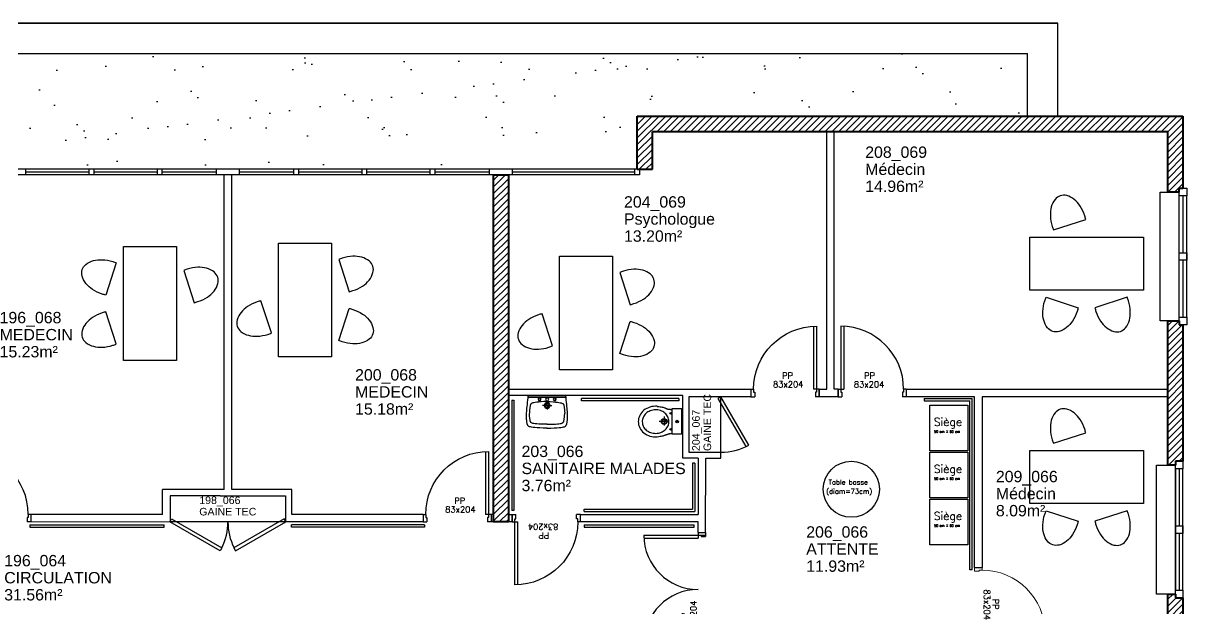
# Model space of a CAD drawing. Header units: metres. Extents: x -8 to 211, y -5 to 120.
# Drawn here: x 195.24 to 210.59, y 64.43 to 72.15 of the extents above; entities that cross this region are included whole.
import ezdxf
from ezdxf.enums import TextEntityAlignment as Align

# ---------------------------------------------------------------- set-up
doc = ezdxf.new("R2010")
doc.units = ezdxf.units.M
doc.header["$LTSCALE"] = 0.8
doc.header["$MEASUREMENT"] = 0
doc.linetypes.add('CONTINU', pattern=[0])
doc.layers.get('0').update_dxf_attribs({"linetype": 'CONTINUOUS'})
for name, color, linetype in [('99 Légende', 7, 'CONTINUOUS'), ('A-EQTE-SANITAIRE', 5, 'CONTINUOUS'), ('A_AGENC', 204, 'CONTINUOUS'), ('A_CHASS', 4, 'CONTINUOUS'), ('A_EQMP', 142, 'CONTINUOUS'), ('A_Etiqu_Gaine', 7, 'CONTINUOUS'), ('A_Etiqu_Gaine_ancien', 7, 'CONTINUOUS'), ('A_Etiqu_Gaine_code', 7, 'CONTINUOUS'), ('A_Etiqu_Local', 7, 'CONTINUOUS'), ('A_HACH_STRUC', 7, 'CONTINUOUS'), ('A_MURS_CLOI', 7, 'CONTINUOUS'), ('EQuipement-main courante', 181, 'CONTINUOUS'), ('Terrasse', 7, 'CONTINUOUS'), ('VPMOB', 8, 'CONTINU')]:
    doc.layers.add(name, color=color, linetype=linetype)
for name, color, linetype, lineweight in [('A_MURS_STRU', 7, 'CONTINUOUS', 40), ('A_PORTE', 7, 'CONTINU', 0), ('A_SANI', 5, 'CONTINU', 0)]:
    doc.layers.add(name, color=color, linetype=linetype, lineweight=lineweight)
doc.styles.add('Attribut', font='arial.ttf')
doc.styles.add('ROMANS', font='ROMANS')
doc.styles.add('ROMANS8', font='romans8', dxfattribs={"height": 10})
pattern_1 = [(44.7696, (195.640987, 56.57422), (-0.0440161, 0.04437154), [])]

# ---------------------------------------------------------------- blocks, each defined once
blk = doc.blocks.new('VPBUR')
at = {"layer": 'VPMOB', "color": 142}
blk.add_lwpolyline([(-0.35, -1.5), (-0.35, 0), (0.35, 0), (0.35, -1.5)], close=True, dxfattribs=at)
for points in [[(-0.445, -0.216), (-0.582, -0.64, -0.023076), (-0.63, -0.626, -0.065152), (-0.758, -0.566, -0.077931), (-0.845, -0.487, -0.107177), (-0.896, -0.388, -0.14408), (-0.894, -0.304, -0.14408), (-0.846, -0.235, -0.107177), (-0.747, -0.185, -0.077931), (-0.63, -0.173, -0.065152), (-0.491, -0.198, -0.023076)], [(0.445, -0.316), (0.582, -0.74, 0.023076), (0.63, -0.726, 0.065152), (0.758, -0.666, 0.077931), (0.845, -0.587, 0.107177), (0.896, -0.488, 0.14408), (0.894, -0.404, 0.14408), (0.846, -0.335, 0.107177), (0.747, -0.285, 0.077931), (0.63, -0.273, 0.065152), (0.491, -0.298, 0.023076)], [(-0.445, -1.284), (-0.582, -0.86, 0.023076), (-0.63, -0.874, 0.065152), (-0.758, -0.934, 0.077931), (-0.845, -1.013, 0.107177), (-0.896, -1.112, 0.14408), (-0.894, -1.196, 0.14408), (-0.846, -1.265, 0.107177), (-0.747, -1.315, 0.077931), (-0.63, -1.327, 0.065152), (-0.491, -1.302, 0.023076)]]:
    blk.add_lwpolyline(points, format="xyb", close=True, dxfattribs=at)
blk = doc.blocks.new('A_Etiqu_Local')
at = {"style": 'Attribut', "flags": 1}
for tag, p in [('CODE_HOPITAL', (-0.446, 1.632)), ('CODE_SITE', (-0.446, 1.407)), ('CODE_BATIMENT', (-0.446, 1.182)), ('CODE_SECTEUR', (-0.446, 0.957)), ('CODE_ETAGE', (-0.446, 0.732)), ('NOM_NORMALISE', (-0.446, -0.843)), ('SECTEUR_ACTIVITE', (-0.446, -1.068)), ('SOUS_SECTEUR_ACTIVITE', (-0.446, -1.293)), ('VOLUME', (-0.446, -1.518)), ('SERVICE', (-0.446, -1.743)), ('CODE_UG', (-0.446, -1.968)), ('CODE_UA', (-0.446, -2.193)), ('CODE_POLE', (-0.446, -2.418)), ('OCCUPANT_EXTERNE', (-0.446, -2.643)), ('DISPONIBILITE', (-0.446, -2.868)), ('ACCES_HANDICAPES', (-0.446, -3.093)), ('NATURE_SOL', (-0.446, -3.318)), ('RISQUE_LABORATOIRE', (-0.446, -3.543)), ('AMIANTE', (-0.446, -3.768))]:
    blk.add_attdef(tag, p, '', height=0.15, dxfattribs=at)
at = {"layer": 'A_Etiqu_Local', "style": 'Attribut'}
for tag, p in [('CODE_PIECE', (-0.446, 0.282)), ('NOM_USAGE', (-0.446, 0.057)), ('SURFACE', (-0.446, -0.168))]:
    blk.add_attdef(tag, p, '', height=0.15, dxfattribs=at)
blk = doc.blocks.new('A_Etiqu_Gaine')
at = {"style": 'Attribut', "flags": 1}
for tag, p in [('CODE_HOPITAL', (-0.432, 0.865)), ('CODE_SITE', (-0.432, 0.715)), ('CODE_BATIMENT', (-0.432, 0.565)), ('CODE_SECTEUR', (-0.432, 0.415)), ('CODE_ETAGE', (-0.432, 0.265)), ('NOM_NORMALISE', (-0.432, -0.335)), ('SECTEUR_ACTIVITE', (-0.432, -0.485)), ('SOUS_SECTEUR_ACTIVITE', (-0.432, -0.635)), ('SURFACE', (-0.432, -0.785)), ('CODE_UG', (-0.432, -0.935)), ('CODE_POLE', (-0.432, -1.085)), ('AMIANTE', (-0.432, -1.235))]:
    blk.add_attdef(tag, p, '', height=0.1, dxfattribs=at)
at = {"layer": 'A_Etiqu_Gaine', "style": 'Attribut'}
blk.add_attdef('NOM_USAGE', (-0.432, -0.185), '', height=0.1, dxfattribs=at)
at = {"layer": 'A_Etiqu_Gaine_ancien', "style": 'Attribut'}
blk.add_attdef('CODE_PIECE_ANCIEN', (-0.432, 0.115), '', height=0.1, dxfattribs=at)
at = {"layer": 'A_Etiqu_Gaine_code', "style": 'Attribut'}
blk.add_attdef('CODE_PIECE', (-0.432, -0.035), '', height=0.1, dxfattribs=at)
blk = doc.blocks.new('BROCA1-G228')
at = {"layer": 'A-EQTE-SANITAIRE', "linetype": 'Continuous'}
for points in [[(35.152222, 17.128738), (35.108263, 17.131705), (35.071031, 17.134634), (35.039914, 17.137544), (35.014302, 17.140455), (34.993583, 17.143386), (34.977148, 17.146356), (34.964384, 17.149384), (34.954681, 17.152488), (34.947428, 17.155689), (34.942015, 17.159006), (34.942015, 17.159006), (34.939814, 17.160717), (34.937891, 17.162489), (34.936214, 17.164348), (34.934752, 17.166321), (34.933476, 17.168435), (34.932355, 17.170717), (34.931358, 17.173193), (34.930455, 17.175891), (34.929616, 17.178837), (34.92881, 17.182058), (34.92881, 17.182058), (34.927219, 17.18937), (34.925665, 17.197724), (34.92417, 17.206957), (34.922762, 17.216903), (34.921464, 17.227398), (34.920302, 17.238277), (34.9193, 17.249375), (34.918485, 17.260529), (34.91788, 17.271572), (34.917511, 17.282341)], [(35.148865, 17.128738), (35.192827, 17.131705), (35.230062, 17.134634), (35.26118, 17.137544), (35.286793, 17.140455), (35.307511, 17.143386), (35.323947, 17.146356), (35.33671, 17.149384), (35.346412, 17.152488), (35.353664, 17.155689), (35.359078, 17.159006), (35.359078, 17.159006), (35.361278, 17.160717), (35.363202, 17.162489), (35.364879, 17.164348), (35.366341, 17.166321), (35.367618, 17.168435), (35.36874, 17.170717), (35.369738, 17.173193), (35.370641, 17.175891), (35.371481, 17.178837), (35.372288, 17.182058), (35.372288, 17.182058), (35.373879, 17.189372), (35.375435, 17.197741), (35.376931, 17.207015), (35.378342, 17.217042), (35.379643, 17.22767), (35.38081, 17.238748), (35.381817, 17.250124), (35.38264, 17.261646), (35.383255, 17.273163), (35.383636, 17.284523)]]:
    blk.add_lwpolyline(points, dxfattribs=at)
blk = doc.blocks.new('BROCA1-G229')
at = {"layer": 'A-EQTE-SANITAIRE', "linetype": 'Continuous'}
for points in [[(35.152222, 17.430771), (35.108263, 17.430378), (35.071031, 17.42951), (35.039914, 17.428205), (35.014302, 17.426499), (34.993583, 17.424432), (34.977148, 17.422041), (34.964384, 17.419364), (34.954681, 17.416439), (34.947428, 17.413304), (34.942015, 17.409998), (34.942015, 17.409998), (34.939814, 17.408286), (34.937891, 17.406515), (34.936214, 17.404656), (34.934752, 17.402683), (34.933476, 17.400569), (34.932355, 17.398288), (34.931358, 17.395811), (34.930455, 17.393114), (34.929616, 17.390168), (34.92881, 17.386947), (34.92881, 17.386947), (34.927219, 17.379635), (34.925665, 17.371281), (34.92417, 17.362048), (34.922762, 17.352101), (34.921464, 17.341605), (34.920302, 17.330725), (34.9193, 17.319626), (34.918485, 17.308472), (34.91788, 17.297428), (34.917511, 17.286659)], [(35.148865, 17.430771), (35.192827, 17.430378), (35.230062, 17.42951), (35.26118, 17.428205), (35.286793, 17.426499), (35.307511, 17.424432), (35.323947, 17.422041), (35.33671, 17.419364), (35.346412, 17.416439), (35.353664, 17.413304), (35.359078, 17.409998), (35.359078, 17.409998), (35.361278, 17.408286), (35.363202, 17.406515), (35.364879, 17.404656), (35.366341, 17.402683), (35.367618, 17.400569), (35.36874, 17.398288), (35.369738, 17.395811), (35.370641, 17.393114), (35.371481, 17.390168), (35.372288, 17.386947), (35.372288, 17.386947), (35.373879, 17.379633), (35.375435, 17.371263), (35.376931, 17.361989), (35.378342, 17.351961), (35.379643, 17.341332), (35.38081, 17.330254), (35.381817, 17.318878), (35.38264, 17.307355), (35.383255, 17.295838), (35.383636, 17.284477)]]:
    blk.add_lwpolyline(points, dxfattribs=at)
blk = doc.blocks.new('BROCA1-G227')
at = {"layer": '99 Légende'}
for name in ['BROCA1-G229', 'BROCA1-G228']:
    blk.add_blockref(name, (0, 0), dxfattribs=at)
blk = doc.blocks.new('BROCA1-G226')
at = {"layer": 'A-EQTE-SANITAIRE', "linetype": 'Continuous'}
for p, q in [((35.151993, 17.183441), (35.151993, 17.234497)), ((34.902359, 17.074799), (35.397675, 17.074799)), ((34.902359, 17.049896), (35.397675, 17.049896)), ((35.151993, 17.183441), (35.08876, 17.183441)), ((35.151993, 17.183441), (35.21521, 17.183441)), ((35.151993, 17.183441), (35.151993, 17.132385))]:
    blk.add_line(p, q, dxfattribs=at)
for points in [[(35.151993, 17.481613), (35.100569, 17.480851), (35.057009, 17.479579), (35.020591, 17.477819), (34.990594, 17.475594), (34.966296, 17.472929), (34.946977, 17.469846), (34.931916, 17.466368), (34.920391, 17.462518), (34.911682, 17.45832), (34.905067, 17.453796), (34.905067, 17.453796), (34.902329, 17.451413), (34.899903, 17.448914), (34.897757, 17.446259), (34.89586, 17.443409), (34.89418, 17.440324), (34.892686, 17.436963), (34.891346, 17.433287), (34.890128, 17.429255), (34.889002, 17.424828), (34.887936, 17.419966), (34.887936, 17.419966), (34.886903, 17.414648), (34.885905, 17.408931), (34.884944, 17.402891), (34.884028, 17.396604), (34.88316, 17.390145), (34.882346, 17.383592), (34.881592, 17.377019), (34.880902, 17.370503), (34.880281, 17.364121), (34.879736, 17.357948), (34.879736, 17.357948), (34.87927, 17.352032), (34.878887, 17.346314), (34.878589, 17.340705), (34.878379, 17.335117), (34.87826, 17.329462), (34.878235, 17.323653), (34.878306, 17.317601), (34.878476, 17.311219), (34.878747, 17.304418), (34.879123, 17.297111), (34.879123, 17.297111), (34.880189, 17.280765), (34.881642, 17.262183), (34.883442, 17.241504), (34.88555, 17.218871), (34.887923, 17.194423), (34.890521, 17.168301), (34.893305, 17.140647), (34.896233, 17.111601), (34.899264, 17.081303), (34.902359, 17.049896)], [(35.148056, 17.481613), (35.199475, 17.480851), (35.243032, 17.479579), (35.279448, 17.477819), (35.309444, 17.475594), (35.33374, 17.472929), (35.353058, 17.469846), (35.36812, 17.466368), (35.379645, 17.462518), (35.388355, 17.45832), (35.394972, 17.453796), (35.394972, 17.453796), (35.397711, 17.451413), (35.400138, 17.448914), (35.402284, 17.446259), (35.404182, 17.443409), (35.405863, 17.440324), (35.407358, 17.436963), (35.408698, 17.433287), (35.409916, 17.429255), (35.411042, 17.424828), (35.412109, 17.419966), (35.412109, 17.419966), (35.413141, 17.414648), (35.414139, 17.408931), (35.415099, 17.402891), (35.416014, 17.396604), (35.416881, 17.390145), (35.417694, 17.383592), (35.418447, 17.377019), (35.419136, 17.370503), (35.419755, 17.364121), (35.4203, 17.357948), (35.4203, 17.357948), (35.420765, 17.352032), (35.421148, 17.346314), (35.421446, 17.340705), (35.421655, 17.335117), (35.421774, 17.329462), (35.421799, 17.323653), (35.421728, 17.317601), (35.421558, 17.311219), (35.421286, 17.304418), (35.42091, 17.297111), (35.42091, 17.297111), (35.419845, 17.280765), (35.418392, 17.262183), (35.416591, 17.241504), (35.414484, 17.218871), (35.412111, 17.194423), (35.409512, 17.168301), (35.406729, 17.140647), (35.403801, 17.111601), (35.400769, 17.081303), (35.397675, 17.049896)]]:
    blk.add_lwpolyline(points, dxfattribs=at)
for centre, radius in [((35.151993, 17.183441), 0.038702), ((35.151993, 17.183441), 0.027388), ((35.05249, 17.101959), 0.018922), ((35.05249, 17.101959), 0.014404), ((35.151993, 17.101959), 0.020417), ((35.25148, 17.101959), 0.018922), ((35.25148, 17.101959), 0.014404)]:
    blk.add_circle(centre, radius, dxfattribs=at)
at = {"layer": 'A-EQTE-SANITAIRE'}
blk.add_blockref('BROCA1-G227', (0, 0), dxfattribs=at)
blk = doc.blocks.new('BROCA1-G137')
at = {"layer": 'A-EQTE-SANITAIRE', "linetype": 'Continuous'}
for p, q in [((26.577427, 5.099339), (26.577427, 4.987034)), ((26.509068, 5.050511), (26.631138, 5.050511))]:
    blk.add_line(p, q, dxfattribs=at)
blk.add_lwpolyline([(26.406528, 5.155491), (26.406528, 5.280003), (26.743443, 5.280003), (26.743443, 5.155491)], close=True, dxfattribs=at)
for points in [[(26.377232, 4.960179), (26.378927, 4.979542), (26.381029, 4.996728), (26.383457, 5.011902), (26.386129, 5.025231), (26.388964, 5.03688), (26.39188, 5.047015), (26.394796, 5.055802), (26.397631, 5.063408), (26.400303, 5.069998), (26.402731, 5.075739), (26.402731, 5.075739), (26.40383, 5.078343), (26.404853, 5.080798), (26.405803, 5.083128), (26.406685, 5.085355), (26.407503, 5.087501), (26.408263, 5.089589), (26.408968, 5.091642), (26.409623, 5.093681), (26.410233, 5.095731), (26.410801, 5.097813), (26.410801, 5.097813), (26.411332, 5.099945), (26.411828, 5.102123), (26.41229, 5.10434), (26.412718, 5.106586), (26.413115, 5.108855), (26.413482, 5.111136), (26.413819, 5.113422), (26.414128, 5.115705), (26.41441, 5.117976), (26.414666, 5.120227), (26.414666, 5.120227), (26.415108, 5.124644), (26.415461, 5.12894), (26.415736, 5.133105), (26.415943, 5.137132), (26.416091, 5.141012), (26.41619, 5.144738), (26.41625, 5.148301), (26.416281, 5.151694), (26.416292, 5.154907), (26.416294, 5.157933)], [(26.777622, 4.960179), (26.774696, 4.979542), (26.771789, 4.996728), (26.768921, 5.011902), (26.766112, 5.025231), (26.763381, 5.03688), (26.760747, 5.047015), (26.758231, 5.055802), (26.755851, 5.063408), (26.753628, 5.069998), (26.751581, 5.075739), (26.751581, 5.075739), (26.750628, 5.078343), (26.749719, 5.080798), (26.748849, 5.083128), (26.748013, 5.085355), (26.747206, 5.087501), (26.746424, 5.089589), (26.745662, 5.091642), (26.744914, 5.093681), (26.744176, 5.095731), (26.743443, 5.097813), (26.743443, 5.097813), (26.742711, 5.099945), (26.741984, 5.102123), (26.741267, 5.10434), (26.740565, 5.106586), (26.739882, 5.108855), (26.739224, 5.111136), (26.738595, 5.113422), (26.738, 5.115705), (26.737444, 5.117976), (26.736932, 5.120227), (26.736932, 5.120227), (26.73605, 5.124642), (26.735344, 5.12892), (26.734793, 5.133039), (26.73438, 5.136976), (26.734084, 5.140707), (26.733885, 5.144211), (26.733765, 5.147464), (26.733703, 5.150444), (26.73368, 5.153127), (26.733677, 5.155491)]]:
    blk.add_lwpolyline(points, dxfattribs=at)
blk.add_lwpolyline([(26.581065, 4.762438, 0.110065), (26.639231, 4.776669, 0.102556), (26.68978, 4.816192, 0.093461), (26.722003, 4.872939, 0.087911), (26.73268, 4.94142, 0.087911), (26.719178, 5.0094, 0.093461), (26.684635, 5.064765, 0.102556), (26.632495, 5.102162, 0.110065), (26.573789, 5.113974, 0.110065), (26.515622, 5.099743, 0.102556), (26.465074, 5.060221, 0.093461), (26.432851, 5.003474, 0.087911), (26.422173, 4.934993, 0.087911), (26.435675, 4.867013, 0.093461), (26.470218, 4.811647, 0.102556), (26.522359, 4.77425, 0.110065)], format="xyb", close=True, dxfattribs=at)
blk.add_lwpolyline([(26.376325, 4.959484, 0.092603), (26.3865, 4.864555, 0.097518), (26.428877, 4.784313, 0.107322), (26.498291, 4.728563, 0.116228), (26.578466, 4.70967, 0.11669), (26.65855, 4.728618, 0.108258), (26.727376, 4.784313, 0.098236), (26.768983, 4.864439, 0.092772), (26.778336, 4.959483, 0.094013)], format="xyb", dxfattribs=at)
for centre, radius in [((26.577427, 5.223851), 0.01664), ((26.577427, 5.223851), 0.016619), ((26.577427, 5.223851), 0.009631), ((26.577427, 5.223851), 0.000007), ((26.470005, 5.138402), 0.010462), ((26.577427, 5.050511), 0.038283), ((26.577427, 5.050511), 0.027569), ((26.679966, 5.138402), 0.010462)]:
    blk.add_circle(centre, radius, dxfattribs=at)
blk = doc.blocks.new('P80-bt10')
for p, q in [((0.035, 0.93), (0.035, 0.1)), ((0.075, 0.929), (0.075, 0.1)), ((0, 0.1), (0, 0)), ((0, 0.1), (0.035, 0.1)), ((0, 0), (0.05, 0)), ((0.035, 0.1), (0.075, 0.1)), ((0.035, 0.1), (0.035, 0.06)), ((0.035, 0.06), (0.05, 0.06)), ((0.05, 0.06), (0.05, 0)), ((0.865, 0.06), (0.85, 0.06)), ((0.85, 0.06), (0.85, 0)), ((0.9, 0), (0.85, 0)), ((0.865, 0.1), (0.865, 0.06)), ((0.9, 0.1), (0.865, 0.1)), ((0.9, 0.1), (0.9, 0))]:
    blk.add_line(p, q)
blk.add_arc((0.035, 0.1), 0.83, 0, 90)
at = {"style": 'ROMANS8'}
for tag, p in [('DEF', (0.416, 0.239)), ('DIM', (0.409, 0.124))]:
    blk.add_attdef(tag, text='', height=0.08, dxfattribs=at).set_placement(p, align=Align.CENTER)
blk = doc.blocks.new('P140-bt10')
for p, q in [((0.035, 0.815), (0.035, 0.1)), ((0.075, 0.814), (0.075, 0.1)), ((1.425, 0.814), (1.425, 0.1)), ((1.465, 0.815), (1.465, 0.1)), ((0, 0.1), (0, 0)), ((0, 0.1), (0.035, 0.1)), ((0, 0), (0.05, 0)), ((0.035, 0.1), (0.075, 0.1)), ((0.035, 0.1), (0.035, 0.06)), ((0.035, 0.06), (0.05, 0.06)), ((0.05, 0.06), (0.05, 0)), ((1.465, 0.1), (1.425, 0.1)), ((1.465, 0.06), (1.45, 0.06)), ((1.45, 0.06), (1.45, 0)), ((1.5, 0), (1.45, 0)), ((1.465, 0.1), (1.465, 0.06)), ((1.5, 0.1), (1.465, 0.1)), ((1.5, 0.1), (1.5, 0)), ((1.5, 0), (1.5, 0))]:
    blk.add_line(p, q)
for centre, start, end in [((0.035, 0.1), 0, 90), ((1.465, 0.1), 90, 180)]:
    blk.add_arc(centre, 0.715, start, end)
at = {"style": 'ROMANS8'}
for tag, p in [('DEF', (0.372, 0.239)), ('DIM', (0.367, 0.122))]:
    blk.add_attdef(tag, text='', height=0.08, dxfattribs=at).set_placement(p, align=Align.CENTER)

msp = doc.modelspace()

# ---------------------------------------------------------------- hatches: boundary and pattern name
at = {"layer": 'A_HACH_STRUC'}
h = msp.add_hatch(dxfattribs=at)
h.set_pattern_fill('ANSI31', color=8, scale=0.5, angle=359.7696, style=0)
h.set_pattern_definition(pattern_1)
h.paths.add_polyline_path([(210.541, 70.925), (203.341, 70.925), (203.341, 70.224), (203.541, 70.224), (203.541, 70.724), (210.341, 70.724), (210.341, 69.924), (210.441, 69.924), (210.491, 69.924), (210.491, 69.974), (210.541, 69.974)])
h = msp.add_hatch(dxfattribs=at)
h.set_pattern_fill('ANSI31', color=8, scale=0.5, angle=359.7696, style=0)
h.set_pattern_definition(pattern_1)
h.paths.add_polyline_path([(201.641, 70.149), (201.441, 70.149), (201.441, 65.574), (201.641, 65.574), (201.641, 65.674)])
h = msp.add_hatch(dxfattribs=at)
h.set_pattern_fill('ANSI31', color=8, scale=0.5, angle=359.7696, style=0)
h.set_pattern_definition(pattern_1)
h.paths.add_polyline_path([(210.541, 68.174), (210.491, 68.174), (210.491, 68.224), (210.341, 68.224), (210.341, 66.324), (210.441, 66.324), (210.441, 66.374), (210.541, 66.374)])
h = msp.add_hatch(dxfattribs=at)
h.set_pattern_fill('ANSI31', color=8, scale=0.5, angle=359.7696, style=0)
h.set_pattern_definition(pattern_1)
h.paths.add_polyline_path([(209.091, 64.024), (208.541, 64.024), (208.541, 63.474), (209.091, 63.474)])
h.paths.add_polyline_path([(210.541, 64.574), (210.441, 64.574), (210.441, 64.624), (210.341, 64.624), (210.341, 63.824), (209.091, 63.824), (209.091, 63.624), (210.341, 63.624), (210.341, 62.649), (210.441, 62.649), (210.441, 62.699), (210.541, 62.699)])
at = {"layer": 'Terrasse', "linetype": 'Continuous'}
h = msp.add_hatch(dxfattribs=at)
h.set_pattern_fill('AR-SAND,_O', color=8, scale=0.5)
h.set_pattern_definition([(37.5, (144.6412, 45.7495), (-0.031497, 0.963412), [0, -0.76, 0, -0.85, 0, -0.8125]), (7.5, (144.6412, 45.7495), (0.884888, 1.411073), [0, -0.41, 0, -0.685, 0, -0.2625]), (327.5, (144.0262, 45.7495), (1.557071, 0.00283), [0, -0.25, 0, -0.9, 0, -1.175]), (317.5, (144.0262, 45.7495), (1.503063, 0.438838), [0, -0.125, 0, -0.59, 0, -0.675])])
h.paths.add_polyline_path([(208.491, 71.749), (186.891, 71.749), (186.891, 70.224), (203.341, 70.299), (203.341, 70.925), (208.491, 70.925)])

# ---------------------------------------------------------------- linework, layer by layer
at = {"layer": 'A_AGENC', "color": 8, "linetype": 'Continuous'}
for p, q in [((204.445, 67.224), (204.406, 67.202)), ((204.406, 67.202), (204.772, 66.567)), ((204.445, 66.474), (204.445, 67.224)), ((204.813, 66.587), (204.445, 67.224)), ((197.176, 65.575), (197.199, 65.614)), ((198.706, 65.575), (197.176, 65.575)), ((197.838, 65.192), (197.176, 65.575)), ((197.199, 65.614), (197.861, 65.232)), ((198.683, 65.614), (198.02, 65.232)), ((198.043, 65.192), (198.706, 65.575)), ((198.706, 65.575), (198.683, 65.614)), ((197.861, 65.232), (197.838, 65.192)), ((198.02, 65.232), (198.043, 65.192))]:
    msp.add_line(p, q, dxfattribs=at)
for centre, radius, start, end in [((204.442, 67.269), 0.776, 270.2248, 298.5411), ((197.176, 65.575), 0.765, 333.4337, 360), ((198.706, 65.575), 0.765, 180, 206.5663)]:
    msp.add_arc(centre, radius, start, end, dxfattribs=at)
at = {"layer": 'A_CHASS', "color": 8}
for p, q in [((203.371, 70.224), (187.241, 70.224)), ((203.371, 70.149), (187.241, 70.149)), ((195.271, 70.224), (195.271, 70.149)), ((196.111, 70.187), (195.271, 70.187)), ((196.111, 70.149), (196.111, 70.224)), ((196.171, 70.224), (196.171, 70.149)), ((197.011, 70.187), (196.171, 70.187)), ((197.011, 70.149), (197.011, 70.224)), ((197.071, 70.224), (197.071, 70.149)), ((197.791, 70.187), (197.071, 70.187)), ((197.791, 70.149), (197.791, 70.224)), ((198.091, 70.224), (198.091, 70.149)), ((198.811, 70.187), (198.091, 70.187)), ((198.811, 70.149), (198.811, 70.224)), ((198.871, 70.224), (198.871, 70.149)), ((199.711, 70.187), (198.871, 70.187)), ((199.711, 70.149), (199.711, 70.224)), ((199.771, 70.224), (199.771, 70.149)), ((200.611, 70.187), (199.771, 70.187)), ((200.611, 70.149), (200.611, 70.224)), ((200.671, 70.224), (200.671, 70.149)), ((201.391, 70.187), (200.671, 70.187)), ((201.391, 70.149), (201.391, 70.224)), ((201.691, 70.224), (201.691, 70.149)), ((203.311, 70.187), (201.691, 70.187)), ((203.311, 70.149), (203.311, 70.224)), ((203.371, 70.224), (203.371, 70.149)), ((210.241, 68.224), (210.241, 69.924)), ((210.241, 69.924), (210.491, 69.924)), ((210.491, 68.174), (210.491, 69.974)), ((210.491, 69.974), (210.591, 69.974)), ((210.591, 69.874), (210.491, 69.874)), ((210.541, 69.874), (210.541, 69.124)), ((210.591, 69.974), (210.591, 69.874)), ((210.591, 68.274), (210.591, 69.874)), ((210.491, 69.124), (210.591, 69.124)), ((210.591, 69.124), (210.591, 69.024)), ((210.591, 69.024), (210.491, 69.024)), ((210.541, 69.024), (210.541, 68.274)), ((210.491, 68.224), (210.241, 68.224)), ((210.491, 68.274), (210.591, 68.274)), ((210.591, 68.174), (210.491, 68.174)), ((210.591, 68.274), (210.591, 68.174)), ((210.191, 64.624), (210.191, 66.324)), ((210.191, 66.324), (210.441, 66.324)), ((210.441, 64.574), (210.441, 66.374)), ((210.441, 66.374), (210.541, 66.374)), ((210.541, 66.374), (210.541, 66.274)), ((210.441, 66.274), (210.441, 64.674)), ((210.541, 66.274), (210.441, 66.274)), ((210.491, 66.274), (210.491, 65.524)), ((210.541, 64.674), (210.541, 66.274)), ((210.441, 65.524), (210.541, 65.524)), ((210.541, 65.424), (210.441, 65.424)), ((210.491, 65.424), (210.491, 64.674)), ((210.541, 65.524), (210.541, 65.424)), ((210.441, 64.624), (210.191, 64.624)), ((210.441, 64.674), (210.541, 64.674)), ((210.541, 64.674), (210.541, 64.574)), ((210.541, 64.574), (210.441, 64.574))]:
    msp.add_line(p, q, dxfattribs=at)
at = {"layer": 'A_EQMP', "color": 8, "linetype": 'Continuous'}
for points in [[(207.703, 67.114), (207.703, 66.514), (207.203, 66.514), (207.203, 67.114)], [(207.703, 66.494), (207.703, 65.894), (207.203, 65.894), (207.203, 66.494)], [(207.703, 65.874), (207.703, 65.274), (207.203, 65.274), (207.203, 65.874)]]:
    msp.add_lwpolyline(points, close=True, dxfattribs=at)
msp.add_circle((206.166, 66.006), 0.37, dxfattribs=at)
at = {"layer": 'A_MURS_CLOI', "color": 8, "linetype": 'Continuous'}
for p, q in [((205.841, 67.324), (205.841, 70.724)), ((205.941, 67.324), (205.941, 70.724)), ((197.891, 66), (197.891, 70.149)), ((197.991, 66), (197.991, 70.149)), ((201.641, 67.324), (204.841, 67.324)), ((203.941, 67.243), (201.641, 67.243)), ((203.941, 66.413), (203.941, 67.243)), ((205.741, 67.224), (205.741, 67.324)), ((205.741, 67.324), (205.841, 67.324)), ((205.991, 67.324), (205.941, 67.324)), ((205.991, 67.224), (205.991, 67.324)), ((206.891, 67.324), (206.891, 67.224)), ((206.891, 67.324), (210.341, 67.324)), ((204.021, 67.224), (204.021, 66.493)), ((204.841, 67.224), (204.021, 67.224)), ((205.991, 67.224), (205.741, 67.224)), ((207.791, 67.224), (206.891, 67.224)), ((207.791, 64.974), (207.791, 67.224)), ((207.891, 67.224), (207.891, 64.974)), ((210.341, 67.224), (207.891, 67.224)), ((204.021, 66.493), (204.441, 66.493)), ((204.445, 66.413), (204.445, 66.493)), ((204.145, 66.413), (203.941, 66.413)), ((204.244, 65.434), (204.245, 66.413)), ((204.245, 66.413), (204.445, 66.413)), ((197.08, 65.674), (197.08, 66)), ((197.891, 66), (197.08, 66)), ((197.18, 65.92), (197.18, 65.571)), ((197.841, 65.92), (197.18, 65.92)), ((197.841, 65.92), (198.703, 65.92)), ((198.783, 66), (197.991, 66)), ((198.703, 65.92), (198.703, 65.574)), ((198.783, 65.674), (198.783, 66)), ((195.341, 65.674), (195.341, 65.574)), ((197.08, 65.674), (195.341, 65.674)), ((197.18, 65.571), (195.341, 65.574)), ((200.516, 65.574), (198.703, 65.574)), ((200.516, 65.674), (198.783, 65.674)), ((200.516, 65.674), (200.516, 65.574)), ((201.416, 65.674), (201.416, 65.574)), ((201.441, 65.674), (201.416, 65.674)), ((201.441, 65.574), (201.416, 65.574)), ((201.641, 65.574), (201.641, 65.674)), ((201.641, 65.674), (201.691, 65.674)), ((201.691, 65.574), (201.641, 65.574)), ((201.691, 65.674), (201.691, 65.574)), ((202.591, 65.574), (202.591, 65.674)), ((202.591, 65.674), (204.144, 65.674)), ((204.144, 65.574), (202.591, 65.574)), ((204.144, 65.434), (204.144, 65.574)), ((204.144, 65.399), (204.244, 65.399)), ((207.791, 64.974), (207.891, 64.974))]:
    msp.add_line(p, q, dxfattribs=at)
at = {"layer": 'A_MURS_CLOI', "color": 8}
msp.add_line((204.145, 66.413), (204.144, 65.674), dxfattribs=at)
at = {"layer": 'A_MURS_STRU', "color": 8, "linetype": 'Continuous'}
for p, q in [((203.341, 70.925), (210.541, 70.925)), ((203.341, 70.224), (203.341, 70.925)), ((210.541, 70.925), (210.541, 69.974)), ((203.541, 70.724), (210.341, 70.724)), ((203.541, 70.224), (203.541, 70.724)), ((210.341, 69.924), (210.341, 70.724)), ((201.441, 70.149), (201.441, 65.574)), ((201.641, 70.149), (201.641, 65.574)), ((203.341, 70.224), (203.541, 70.224)), ((210.491, 69.924), (210.341, 69.924)), ((210.341, 66.324), (210.341, 68.225)), ((210.341, 68.225), (210.491, 68.225)), ((210.541, 68.174), (210.541, 66.374)), ((210.441, 66.324), (210.341, 66.324)), ((201.641, 65.574), (201.441, 65.574)), ((210.341, 63.824), (210.341, 64.624)), ((210.341, 64.624), (210.441, 64.624)), ((210.541, 64.574), (210.541, 62.699))]:
    msp.add_line(p, q, dxfattribs=at)
at = {"layer": 'A_MURS_STRU', "color": 8}
for p, q in [((201.441, 70.149), (201.641, 70.149)), ((210.491, 69.924), (210.491, 69.974)), ((210.491, 69.974), (210.541, 69.974)), ((210.491, 68.224), (210.491, 68.174)), ((210.491, 68.174), (210.541, 68.174)), ((210.541, 66.374), (210.441, 66.374)), ((210.441, 66.374), (210.441, 66.324)), ((210.441, 64.624), (210.441, 64.574)), ((210.441, 64.574), (210.541, 64.574))]:
    msp.add_line(p, q, dxfattribs=at)
at = {"layer": 'EQuipement-main courante', "color": 8}
for p, q in [((201.685, 67.178), (201.715, 67.178)), ((201.685, 67.178), (201.685, 65.724)), ((201.715, 67.178), (201.715, 65.724)), ((202.606, 67.173), (202.606, 67.203)), ((203.891, 67.203), (202.606, 67.203)), ((203.891, 67.173), (202.606, 67.173)), ((203.891, 67.203), (203.891, 67.173)), ((207.125, 67.2), (207.125, 67.17)), ((207.125, 67.2), (207.758, 67.2)), ((207.125, 67.17), (207.728, 67.17)), ((207.728, 64.943), (207.728, 67.17)), ((207.758, 64.943), (207.758, 67.2)), ((204.441, 66.493), (204.445, 66.493)), ((204.101, 66.348), (204.071, 66.348)), ((204.071, 66.348), (204.071, 65.744)), ((204.101, 66.348), (204.101, 65.714)), ((201.715, 65.724), (201.685, 65.724)), ((202.641, 65.714), (202.641, 65.744)), ((202.641, 65.744), (204.071, 65.744)), ((202.641, 65.714), (204.101, 65.714)), ((195.326, 65.534), (195.326, 65.504)), ((195.326, 65.534), (197.1, 65.534)), ((195.326, 65.504), (197.1, 65.504)), ((197.1, 65.504), (197.1, 65.534)), ((200.536, 65.534), (198.782, 65.534)), ((198.782, 65.504), (198.782, 65.534)), ((200.536, 65.504), (198.782, 65.504)), ((200.536, 65.534), (200.536, 65.504)), ((202.641, 65.534), (202.641, 65.504)), ((202.641, 65.534), (204.091, 65.534)), ((202.641, 65.504), (204.091, 65.504)), ((204.091, 65.504), (204.091, 65.534)), ((207.758, 64.943), (207.728, 64.943))]:
    msp.add_line(p, q, dxfattribs=at)
at = {"layer": 'Terrasse', "color": 8, "linetype": 'Continuous'}
msp.add_line((179.717, 72.15), (208.891, 72.15), dxfattribs=at)
at = {"layer": 'Terrasse', "color": 8}
for p, q in [((208.891, 72.149), (179.717, 72.149)), ((208.891, 70.925), (208.891, 72.149)), ((179.717, 71.749), (208.491, 71.749)), ((208.491, 70.925), (208.491, 71.749))]:
    msp.add_line(p, q, dxfattribs=at)

# ---------------------------------------------------------------- block references
at = {"layer": 'A_EQMP', "color": 8, "linetype": 'Continuous'}
for p, rotation in [((208.519, 68.981), 90), ((198.959, 67.75), 180), ((202.667, 67.579), 180), ((208.519, 66.166), 90)]:
    msp.add_blockref('VPBUR', p, dxfattribs=dict(at, rotation=rotation))
msp.add_blockref('VPBUR', (196.913, 69.205), dxfattribs=at)
at = {"layer": 'A_Etiqu_Gaine', "color": 8, "rotation": 90}
msp.add_blockref('A_Etiqu_Gaine', (204.131, 66.941), dxfattribs=at).add_auto_attribs({'CODE_PIECE': '204_067', 'NOM_USAGE': 'GAINE TEC'})
at = {"layer": 'A_Etiqu_Gaine', "color": 8}
msp.add_blockref('A_Etiqu_Gaine', (197.995, 65.845), dxfattribs=at).add_auto_attribs({'CODE_PIECE': '198_066', 'NOM_USAGE': 'GAINE TEC'})
at = {"layer": 'A_Etiqu_Local', "color": 8}
ref = msp.add_blockref('A_Etiqu_Local', (206.795, 70.093), dxfattribs=at)
ref.add_attrib('CODE_PIECE', '208_069', (206.349, 70.375), dxfattribs={"height": 0.15, "style": 'Attribut'})
ref.add_attrib('NOM_USAGE', 'Médecin', (206.349, 70.15), dxfattribs={"height": 0.15, "style": 'Attribut'})
ref.add_attrib('SURFACE', '14.96m²', (206.349, 69.925), dxfattribs={"height": 0.15, "style": 'Attribut'})
ref = msp.add_blockref('A_Etiqu_Local', (203.614, 69.437), dxfattribs=at)
ref.add_attrib('CODE_PIECE', '204_069', (203.167, 69.719), dxfattribs={"height": 0.15, "style": 'Attribut'})
ref.add_attrib('NOM_USAGE', 'Psychologue', (203.167, 69.494), dxfattribs={"height": 0.15, "style": 'Attribut'})
ref.add_attrib('SURFACE', '13.20m²', (203.167, 69.269), dxfattribs={"height": 0.15, "style": 'Attribut'})
ref = msp.add_blockref('A_Etiqu_Local', (195.375, 67.912), dxfattribs=at)
ref.add_attrib('CODE_PIECE', '196_068', (194.929, 68.194), dxfattribs={"height": 0.15, "style": 'Attribut'})
ref.add_attrib('NOM_USAGE', 'MEDECIN', (194.929, 67.969), dxfattribs={"height": 0.15, "style": 'Attribut'})
ref.add_attrib('SURFACE', '15.23m²', (194.929, 67.744), dxfattribs={"height": 0.15, "style": 'Attribut'})
ref = msp.add_blockref('A_Etiqu_Local', (200.065, 67.157), dxfattribs=at)
ref.add_attrib('CODE_PIECE', '200_068', (199.619, 67.439), dxfattribs={"height": 0.15, "style": 'Attribut'})
ref.add_attrib('NOM_USAGE', 'MEDECIN', (199.619, 67.214), dxfattribs={"height": 0.15, "style": 'Attribut'})
ref.add_attrib('SURFACE', '15.18m²', (199.619, 66.989), dxfattribs={"height": 0.15, "style": 'Attribut'})
ref = msp.add_blockref('A_Etiqu_Local', (202.261, 66.148), dxfattribs=at)
ref.add_attrib('CODE_PIECE', '203_066', (201.815, 66.43), dxfattribs={"height": 0.15, "style": 'Attribut'})
ref.add_attrib('NOM_USAGE', 'SANITAIRE MALADES', (201.815, 66.205), dxfattribs={"height": 0.15, "style": 'Attribut'})
ref.add_attrib('SURFACE', '3.76m²', (201.815, 65.98), dxfattribs={"height": 0.15, "style": 'Attribut'})
ref = msp.add_blockref('A_Etiqu_Local', (208.519, 65.816), dxfattribs=at)
ref.add_attrib('CODE_PIECE', '209_066', (208.073, 66.098), dxfattribs={"height": 0.15, "style": 'Attribut'})
ref.add_attrib('NOM_USAGE', 'Médecin', (208.073, 65.873), dxfattribs={"height": 0.15, "style": 'Attribut'})
ref.add_attrib('SURFACE', '8.09m²', (208.073, 65.648), dxfattribs={"height": 0.15, "style": 'Attribut'})
ref = msp.add_blockref('A_Etiqu_Local', (206.018, 65.085), dxfattribs=at)
ref.add_attrib('CODE_PIECE', '206_066', (205.571, 65.367), dxfattribs={"height": 0.15, "style": 'Attribut'})
ref.add_attrib('NOM_USAGE', 'ATTENTE', (205.571, 65.142), dxfattribs={"height": 0.15, "style": 'Attribut'})
ref.add_attrib('SURFACE', '11.93m²', (205.571, 64.917), dxfattribs={"height": 0.15, "style": 'Attribut'})
ref = msp.add_blockref('A_Etiqu_Local', (195.436, 64.707), dxfattribs=at)
ref.add_attrib('CODE_PIECE', '196_064', (194.99, 64.989), dxfattribs={"height": 0.15, "style": 'Attribut'})
ref.add_attrib('NOM_USAGE', 'CIRCULATION', (194.99, 64.764), dxfattribs={"height": 0.15, "style": 'Attribut'})
ref.add_attrib('SURFACE', '31.56m²', (194.99, 64.539), dxfattribs={"height": 0.15, "style": 'Attribut'})
at = {"layer": 'A_HACH_STRUC', "color": 8}
ref = msp.add_blockref('P80-bt10', (205.741, 67.224), dxfattribs=dict(at, xscale=-1))
ref.add_attrib('DEF', 'PP', dxfattribs={"layer": '0', "height": 0.08, "style": 'ROMANS8'}).set_placement((205.325, 67.463), align=Align.CENTER)
ref.add_attrib('DIM', '83x204', dxfattribs={"layer": '0', "height": 0.08, "style": 'ROMANS8'}).set_placement((205.333, 67.349), align=Align.CENTER)
for p in [(205.991, 67.224), (194.441, 65.574)]:
    msp.add_blockref('P80-bt10', p, dxfattribs=at).add_auto_attribs({'DEF': 'PP', 'DIM': '83x204'})
ref = msp.add_blockref('P80-bt10', (201.416, 65.574), dxfattribs=dict(at, xscale=-1))
ref.add_attrib('DEF', 'PP', dxfattribs={"layer": '0', "height": 0.08, "style": 'ROMANS8'}).set_placement((201, 65.813), align=Align.CENTER)
ref.add_attrib('DIM', '83x204', dxfattribs={"layer": '0', "height": 0.08, "style": 'ROMANS8'}).set_placement((201.008, 65.699), align=Align.CENTER)
ref = msp.add_blockref('P80-bt10', (201.691, 65.674), dxfattribs=dict(at, xscale=-1, rotation=180))
ref.add_attrib('DEF', 'PP', dxfattribs={"layer": '0', "height": 0.08, "rotation": 180, "style": 'ROMANS8'}).set_placement((202.108, 65.435), align=Align.CENTER)
ref.add_attrib('DIM', '83x204', dxfattribs={"layer": '0', "height": 0.08, "rotation": 180, "style": 'ROMANS8'}).set_placement((202.1, 65.55), align=Align.CENTER)
at = {"layer": 'A_MURS_CLOI', "color": 8, "rotation": 90}
msp.add_blockref('P140-bt10', (204.244, 63.934), dxfattribs=at).add_auto_attribs({'DEF': 'PP', 'DIM': '140x204'})
at = {"layer": 'A_PORTE', "color": 8}
ref = msp.add_blockref('P80-bt10', (207.791, 64.074), dxfattribs=dict(at, xscale=-1, rotation=270))
ref.add_attrib('DEF', 'PP', dxfattribs={"layer": '0', "height": 0.08, "rotation": 270, "style": 'ROMANS8'}).set_placement((208.03, 64.491), align=Align.CENTER)
ref.add_attrib('DIM', '83x204', dxfattribs={"layer": '0', "height": 0.08, "rotation": 270, "style": 'ROMANS8'}).set_placement((207.916, 64.483), align=Align.CENTER)
at = {"layer": 'A_SANI', "color": 8, "xscale": -1, "rotation": 180}
msp.add_blockref('BROCA1-G226', (167.001, 84.293), dxfattribs=at)
at = {"layer": 'A_SANI', "color": 8, "rotation": 270}
msp.add_blockref('BROCA1-G137', (198.645, 93.475), dxfattribs=at)

# ---------------------------------------------------------------- texts
at = {"layer": 'A_EQMP', "color": 8, "linetype": 'Continuous', "style": 'ROMANS'}
for s, height, p in [('Siège', 0.1056, (207.252, 66.84)), ('50 cm X 60 cm', 0.0306, (207.258, 66.75)), ('Siège', 0.1056, (207.252, 66.22)), ('50 cm X 60 cm', 0.0306, (207.258, 66.13)), ('Siège', 0.1056, (207.252, 65.6)), ('50 cm X 60 cm', 0.0306, (207.258, 65.51))]:
    msp.add_text(s, height=height, rotation=359.99, dxfattribs=at).set_placement(p)
for s, p in [('(diam=73cm)', (205.834, 65.946)), ('Table basse', (205.865, 66.066))]:
    msp.add_text(s, height=0.065, dxfattribs=at).set_placement(p)

doc.saveas('drawing.dxf')
